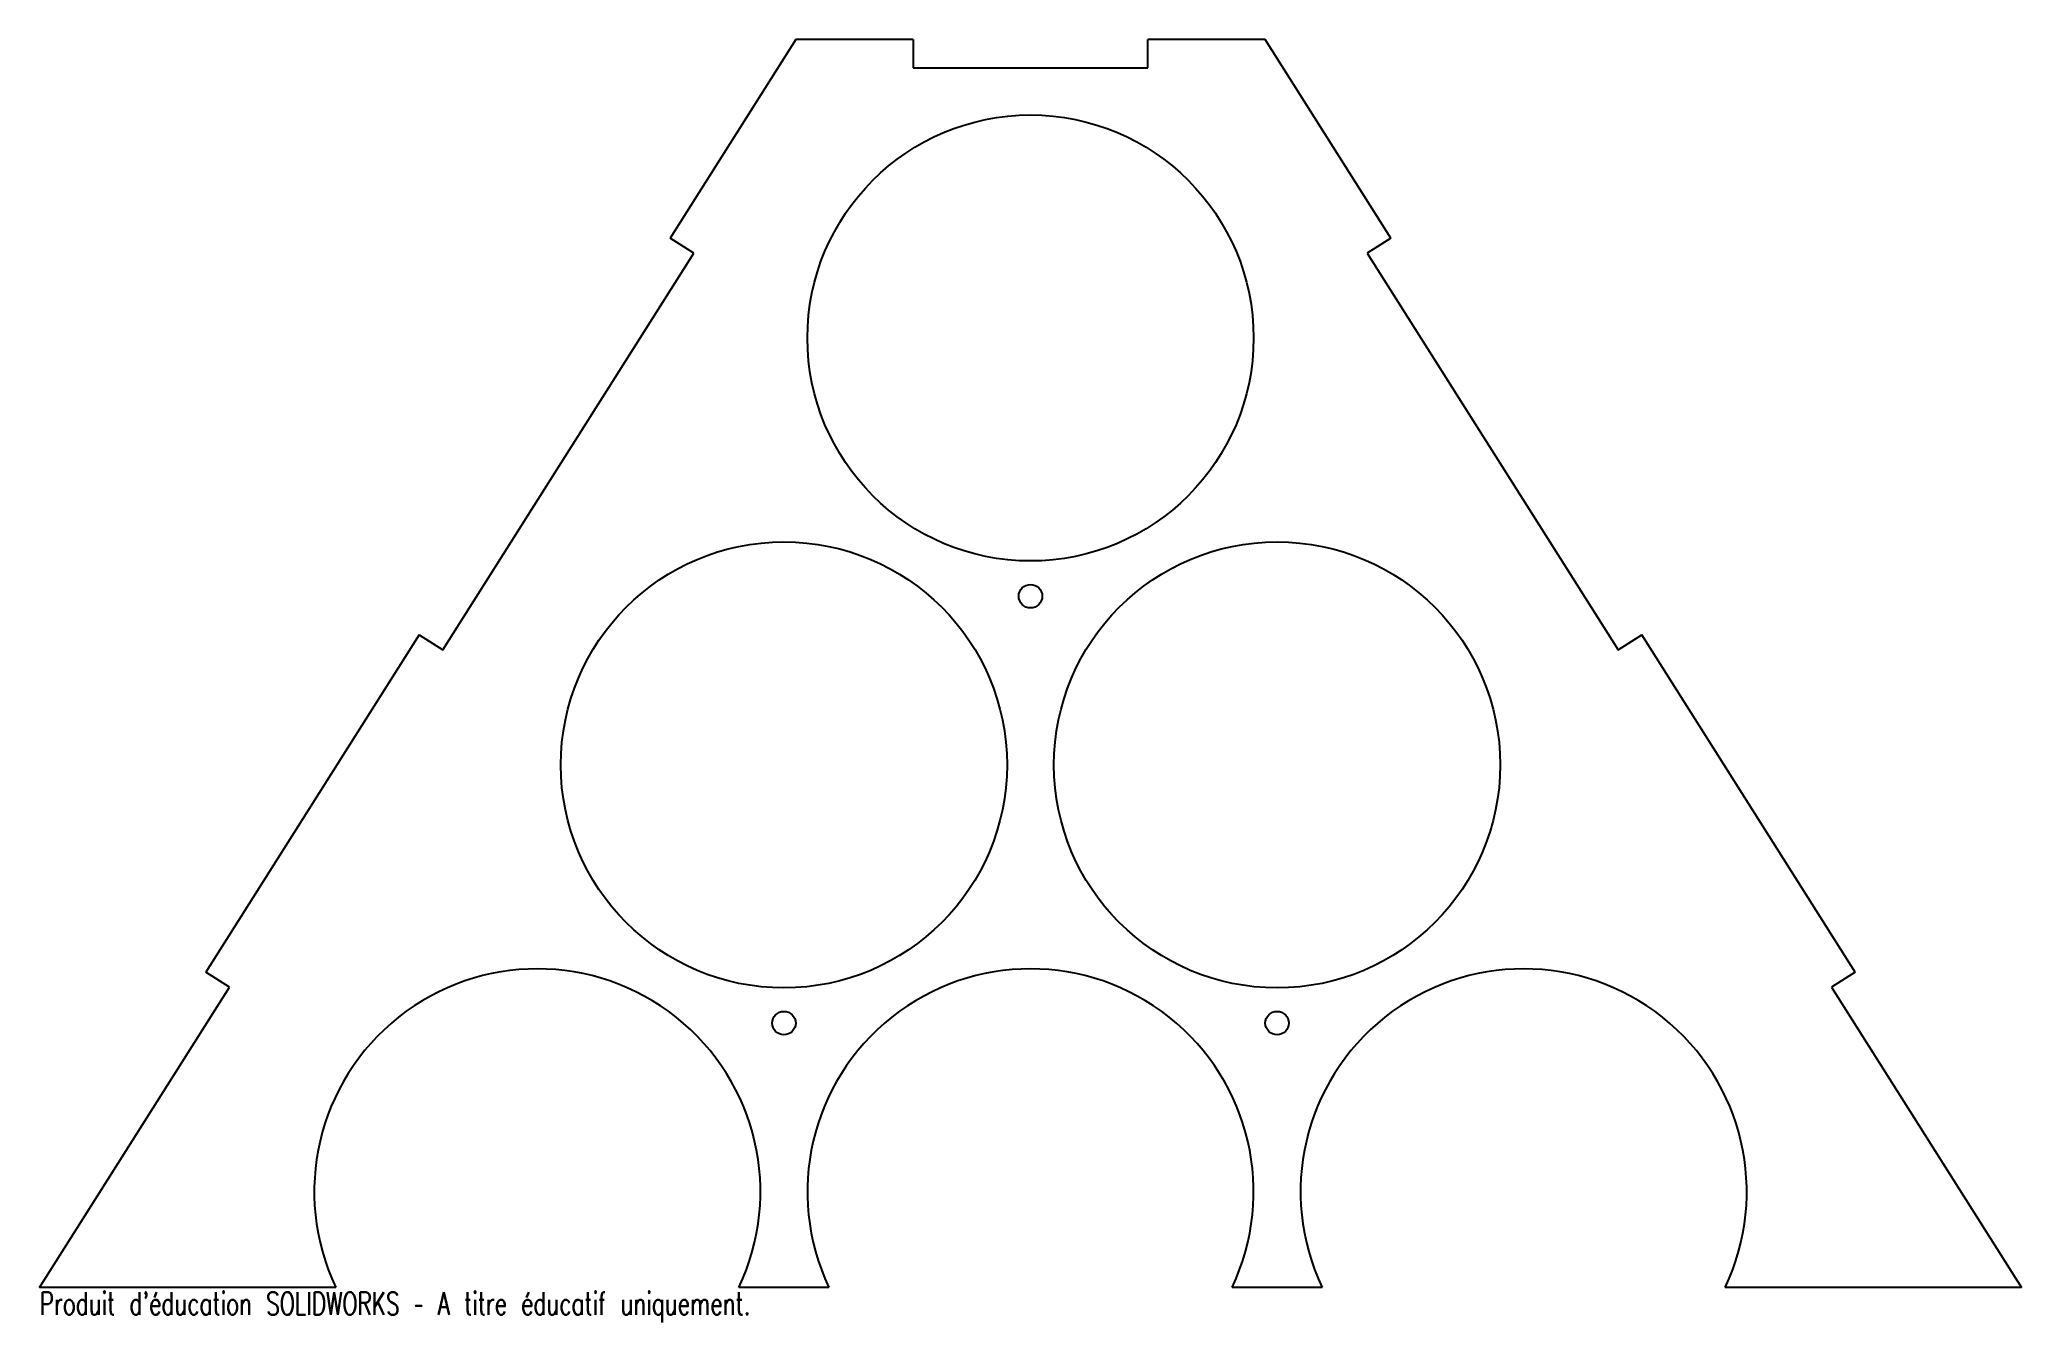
# Model space of a CAD drawing. Header units: millimetres. Extents: x -211 to 211, y 63 to 336.
import ezdxf

# ---------------------------------------------------------------- set-up
doc = ezdxf.new("R2010")
doc.units = ezdxf.units.MM
doc.styles.add('SLDTEXTSTYLE0', font='TXT', dxfattribs={"width": 0.7, "bigfont": 'bigfont'})

msp = doc.modelspace()

# ---------------------------------------------------------------- linework, layer by layer
at = {"color": 7, "linetype": 'Continuous', "lineweight": 25}
for p, q in [((-50, 336.35), (-76.72, 294.09)), ((-25, 336.35), (-50, 336.35)), ((-25, 336.35), (-25, 330.35)), ((25, 330.35), (25, 336.35)), ((50, 336.35), (25, 336.35)), ((76.72, 294.09), (50, 336.35)), ((-25, 330.35), (25, 330.35)), ((-71.65, 290.89), (-76.72, 294.09)), ((76.72, 294.09), (71.65, 290.89)), ((-125.1, 206.37), (-71.65, 290.89)), ((71.65, 290.89), (125.1, 206.37)), ((-130.17, 209.58), (-175.6, 137.74)), ((-130.17, 209.58), (-125.1, 206.37)), ((125.1, 206.37), (130.17, 209.58)), ((175.6, 137.74), (130.17, 209.58)), ((-170.53, 134.53), (-175.6, 137.74)), ((175.6, 137.74), (170.53, 134.53)), ((-210.97, 70.58), (-170.53, 134.53)), ((170.53, 134.53), (210.97, 70.58)), ((-147.92, 70.58), (-210.97, 70.58)), ((-42.92, 70.58), (-62.08, 70.58)), ((62.08, 70.58), (42.92, 70.58)), ((210.97, 70.58), (147.92, 70.58))]:
    msp.add_line(p, q, dxfattribs=at)
for centre, radius in [((0, 272.8), 47.5), ((-52.5, 181.87), 47.5), ((52.5, 181.87), 47.5), ((0, 217.8), 2.5), ((-52.5, 126.87), 2.5), ((52.5, 126.87), 2.5)]:
    msp.add_circle(centre, radius, dxfattribs=at)
for centre in [(-105, 90.93), (0, 90.93), (105, 90.93)]:
    msp.add_arc(centre, 47.5, 334.6314, 205.3686, dxfattribs=at)

# ---------------------------------------------------------------- texts
at = {"color": 7, "linetype": 'Continuous', "insert": (-210.97, 69.56), "char_height": 4.8336, "attachment_point": 1, "style": 'SLDTEXTSTYLE0'}
msp.add_mtext("Produit d'éducation SOLIDWORKS – A titre éducatif uniquement.", dxfattribs=at)

doc.saveas('drawing.dxf')
